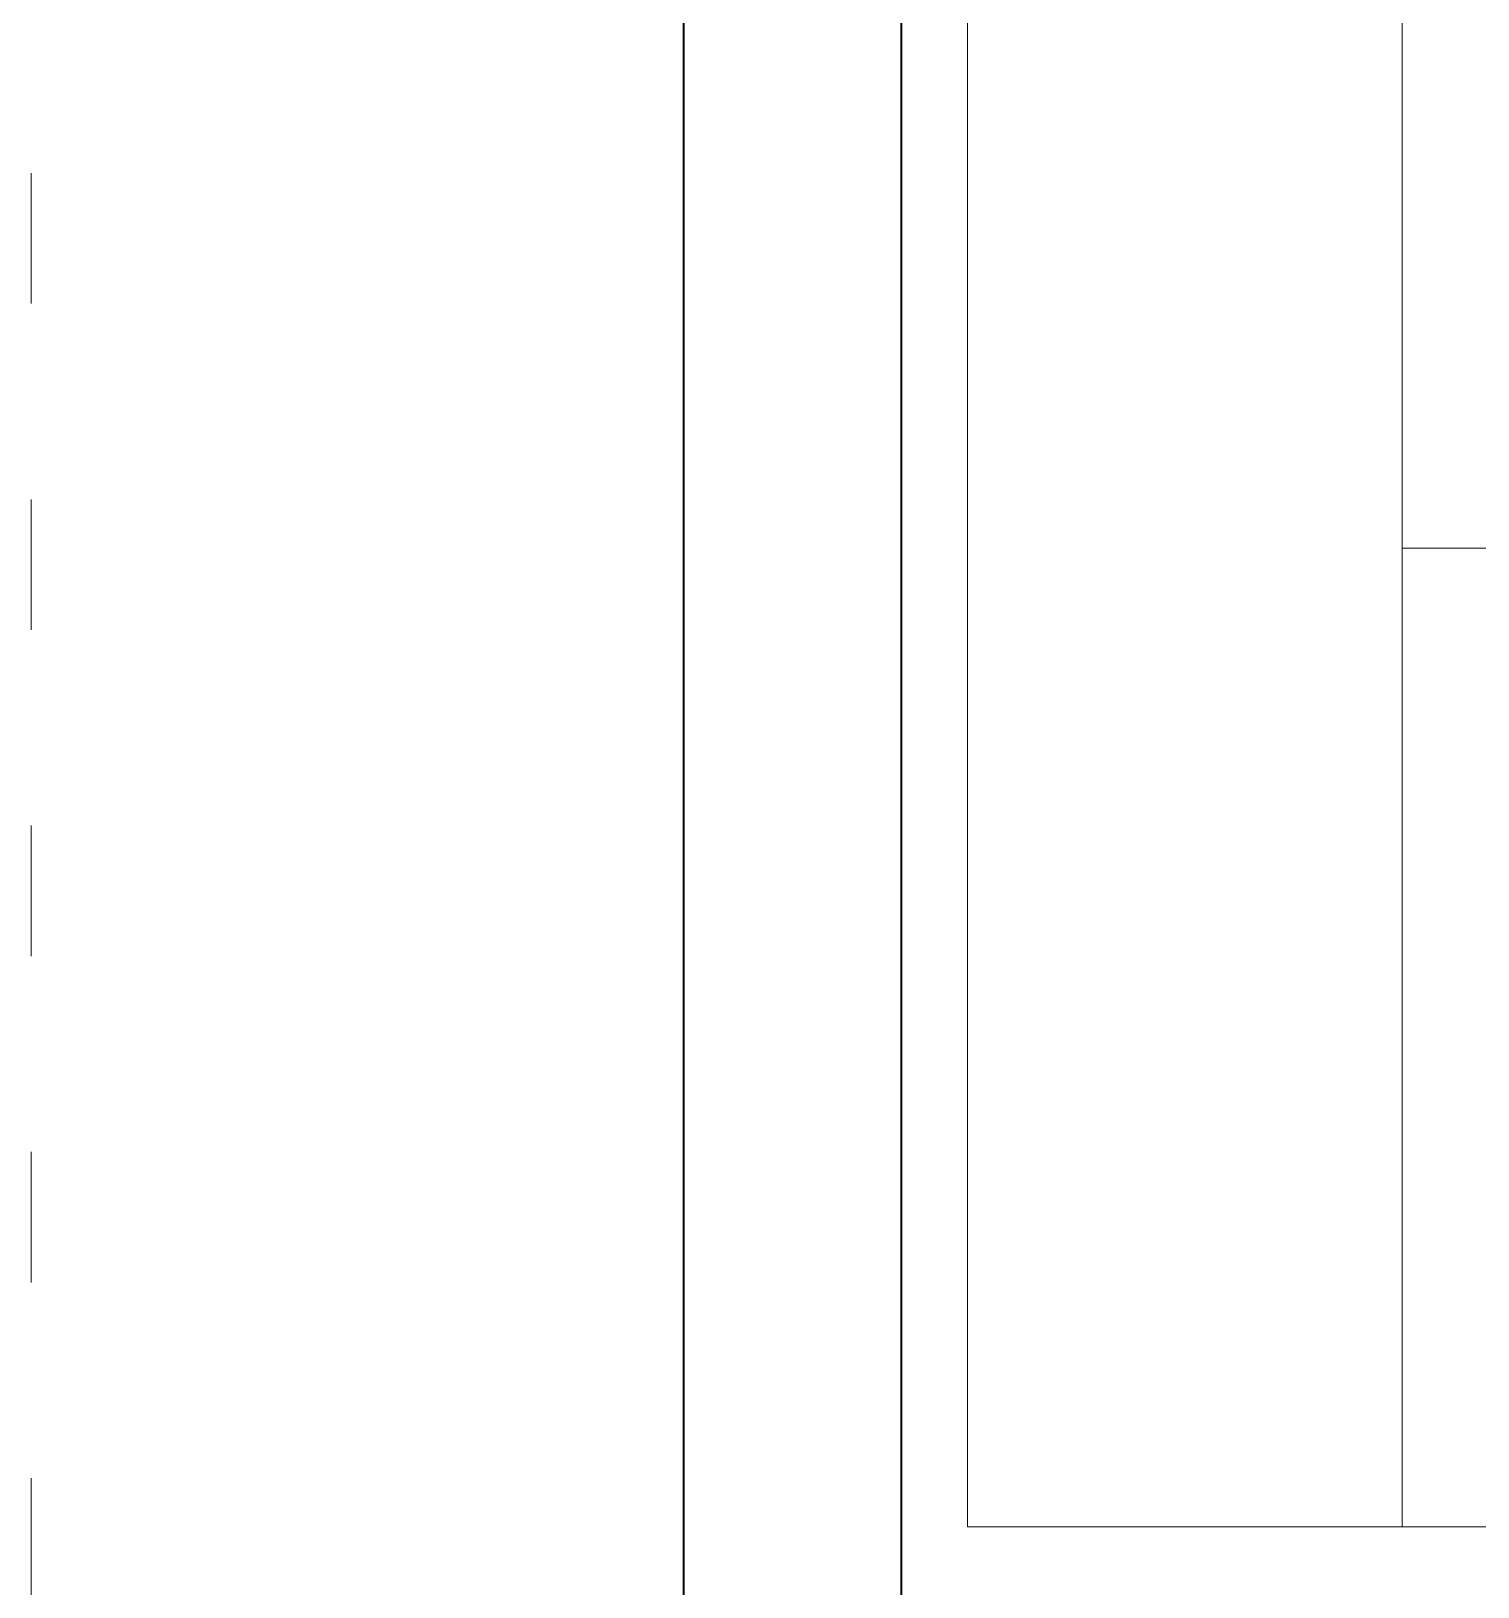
# Model space of a CAD drawing. Header units: millimetres. Extents: x 1962 to 2139, y 841 to 906.
# Drawn here: x 2021.579 to 2022.909, y 855.295 to 856.726 of the extents above; entities that cross this region are included whole.
import ezdxf

# ---------------------------------------------------------------- set-up
doc = ezdxf.new("R2010")
doc.units = ezdxf.units.MM
doc.linetypes.add('ACAD_ISO03W100', pattern=[30, 12, -18])
doc.layers.add('01_Gruesa', color=7, linetype='Continuous', lineweight=40)
doc.layers.add('03_Fina', color=7, linetype='Continuous', lineweight=9)

msp = doc.modelspace()

# ---------------------------------------------------------------- linework, layer by layer
at = {"layer": '01_Gruesa', "color": 5}
for p, q in [((2022.1788, 857.9703), (2022.1788, 851.7203)), ((2022.3788, 857.9703), (2022.3788, 851.7203))]:
    msp.add_line(p, q, dxfattribs=at)
at = {"layer": '03_Fina', "linetype": 'ACAD_ISO03W100', "ltscale": 0.01}
msp.add_line((2021.5788, 861.6953), (2021.5788, 841.4953), dxfattribs=at)
at = {"layer": '03_Fina', "color": 252, "lineweight": 9, "true_color": 0x939598}
for points in [[(2022.4398, 855.3504), (2022.8398, 855.3504), (2022.8398, 857.3504), (2022.4398, 857.3504)], [(2022.8398, 855.3504), (2024.2398, 855.3504), (2024.2398, 856.2504), (2022.8398, 856.2504)]]:
    msp.add_lwpolyline(points, close=True, dxfattribs=at)

doc.saveas('drawing.dxf')
